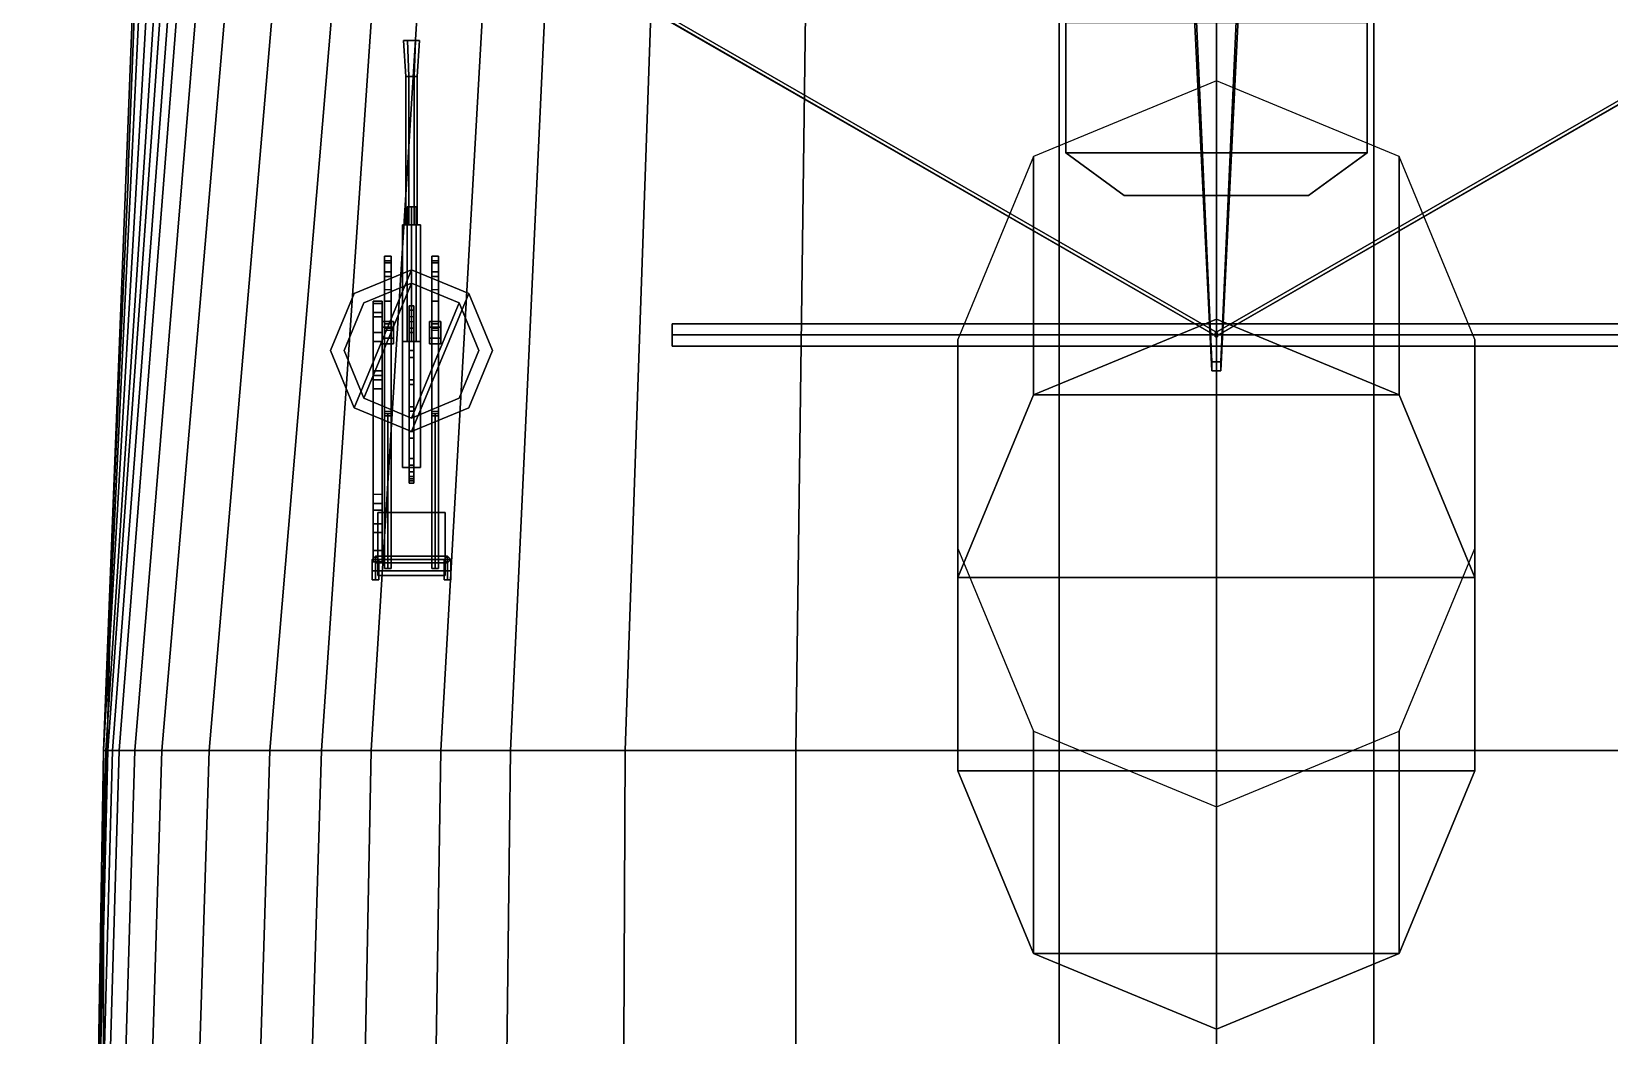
# Model space of a CAD drawing. Header units: millimetres. Extents: x -5 to 5, y -112 to 54.
# Drawn here: x -5.27 to 1.75, y 9.25 to 13.72 of the extents above; entities that cross this region are included whole.
import ezdxf

# ---------------------------------------------------------------- set-up
doc = ezdxf.new("R2010")
doc.units = ezdxf.units.MM
for name, color, linetype in [('gun', 1, 'Continuous'), ('railings', 6, 'Continuous'), ('sleeve', 5, 'Continuous'), ('turret', 2, 'Continuous')]:
    doc.layers.add(name, color=color, linetype=linetype)

msp = doc.modelspace()

# ---------------------------------------------------------------- linework, layer by layer
for points in [[(-4.68, 17.42, 5.13), (-4.62, 17.42, 4.04), (-4.95, 10.52, 4.04), (-4.95, 10.52, 5.13)], [(-4.62, 17.42, 4.04), (-4.55, 17.42, 3.01), (-4.95, 10.52, 2.94), (-4.95, 10.52, 4.04)], [(-4.55, 17.42, 3.01), (-4.49, 17.42, 1.84), (-4.94, 10.52, 1.84), (-4.95, 10.52, 2.94)], [(-4.95, 10.52, 5.13), (4.95, 10.52, 5.13), (4.68, 17.42, 5.13), (-4.68, 17.42, 5.13)], [(-4.49, 17.42, 1.84), (-4.44, 17.42, 1.22), (-4.93, 10.52, 1.22), (-4.94, 10.52, 1.84)], [(-4.44, 17.42, 1.22), (-4.39, 17.42, 0.74), (-4.91, 10.52, 0.74), (-4.93, 10.52, 1.22)], [(-4.39, 17.42, 0.74), (-4.34, 17.42, 0.38), (-4.88, 10.52, 0.38), (-4.91, 10.52, 0.74)], [(-4.34, 17.42, 0.38), (-4.24, 17.42, -0.16), (-4.81, 10.52, -0.16), (-4.88, 10.52, 0.38)], [(-4.24, 17.42, -0.16), (-4.1, 17.42, -0.61), (-4.69, 10.52, -0.61), (-4.81, 10.52, -0.16)], [(-4.1, 17.42, -0.61), (-3.89, 17.42, -1.06), (-4.48, 10.52, -1.06), (-4.69, 10.52, -0.61)], [(-3.89, 17.42, -1.06), (-3.63, 17.42, -1.42), (-4.21, 10.52, -1.42), (-4.48, 10.52, -1.06)], [(-3.63, 17.42, -1.42), (-3.51, 17.42, -1.62), (-3.98, 10.52, -1.62), (-4.21, 10.52, -1.42)], [(-3.51, 17.42, -1.62), (-3.33, 17.42, -1.86), (-3.76, 10.52, -1.86), (-3.98, 10.52, -1.62)], [(-3.33, 17.42, -1.86), (-3.06, 17.42, -2.16), (-3.45, 10.52, -2.16), (-3.76, 10.52, -1.86)], [(-3.06, 17.42, -2.16), (-2.82, 17.42, -2.39), (-3.14, 10.52, -2.39), (-3.45, 10.52, -2.16)], [(-2.82, 17.42, -2.39), (-2.39, 17.42, -2.67), (-2.63, 10.52, -2.67), (-3.14, 10.52, -2.39)], [(-2.39, 17.42, -2.67), (-1.78, 17.42, -2.95), (-1.87, 10.52, -2.95), (-2.63, 10.52, -2.67)], [(-1.78, 17.42, -2.95), (-0.7, 17.42, -3.28), (-0.7, 10.52, -3.28), (-1.87, 10.52, -2.95)], [(-0.7, 17.42, -3.28), (0, 17.42, -3.41), (0, 10.52, -3.41), (-0.7, 10.52, -3.28)], [(0.7, 10.52, -3.28), (0, 10.52, -3.41), (0, 17.42, -3.41), (0.7, 17.42, -3.28)], [(1.87, 10.52, -2.95), (0.7, 10.52, -3.28), (0.7, 17.42, -3.28), (1.78, 17.42, -2.95)], [(-3.24, 14.25, 13.18), (-3.25, 14.24, 13.18), (-0.01, 12.37, 23.24), (0.005, 12.3787, 23.24)], [(-3.24, 14.23, 13.18), (-3.24, 14.25, 13.18), (0.005, 12.3787, 23.24), (0.005, 12.3613, 23.24)], [(3.25, 14.24, 13.18), (3.24, 14.25, 13.18), (-0.005, 12.3787, 23.24), (0.01, 12.37, 23.24)], [(3.24, 14.25, 13.18), (3.24, 14.23, 13.18), (-0.005, 12.3613, 23.24), (-0.005, 12.3787, 23.24)], [(-3.25, 14.24, 13.18), (-3.24, 14.23, 13.18), (0.005, 12.3613, 23.24), (-0.01, 12.37, 23.24)], [(3.24, 14.23, 13.18), (3.25, 14.24, 13.18), (0.01, 12.37, 23.24), (-0.005, 12.3613, 23.24)], [(-0.02, 12.25, 24.46), (-0.1, 14.03, 9.65), (-0.1, 13.84, 9.65), (-0.02, 12.21, 24.46)], [(0.02, 12.25, 24.46), (0.1, 14.03, 9.65), (-0.1, 14.03, 9.65), (-0.02, 12.25, 24.46)], [(0.1, 13.84, 9.65), (0.1, 14.03, 9.65), (0.02, 12.25, 24.46), (0.02, 12.21, 24.46)], [(-0.02, 12.21, 24.46), (-0.1, 13.84, 9.65), (0.1, 13.84, 9.65), (0.02, 12.21, 24.46)], [(0.67, 13.76, 14.55), (-0.67, 13.76, 14.55), (-0.67, 13.18, 14.55), (0.67, 13.18, 14.55)], [(-0.67, 13.18, 14.5), (-0.67, 13.76, 14.5), (0.67, 13.76, 14.5), (0.67, 13.18, 14.5)], [(-0.67, 13.18, 14.55), (-0.67, 13.76, 14.55), (-0.67, 13.76, 14.5), (-0.67, 13.18, 14.5)], [(0.67, 13.18, 14.5), (0.67, 13.76, 14.5), (0.67, 13.76, 14.55), (0.67, 13.18, 14.55)], [(-0.8132, 12.1032, 13.15), (0, 12.44, 13.22), (0, 13.5, 5.13), (-0.8132, 13.1632, 5.13)], [(0, 12.44, 13.22), (0.8132, 12.1032, 13.15), (0.8132, 13.1632, 5.13), (0, 13.5, 5.13)], [(-1.15, 11.29, 13.05), (-0.8132, 12.1032, 13.15), (-0.8132, 13.1632, 5.13), (-1.15, 12.35, 5.13)], [(-0.41, 12.99, 14.5), (-0.67, 13.18, 14.5), (0.67, 13.18, 14.5), (0.41, 12.99, 14.5)], [(0.67, 13.18, 14.55), (-0.67, 13.18, 14.55), (-0.41, 12.99, 14.55), (0.41, 12.99, 14.55)], [(-0.41, 12.99, 14.55), (-0.67, 13.18, 14.55), (-0.67, 13.18, 14.5), (-0.41, 12.99, 14.5)], [(0.41, 12.99, 14.5), (0.67, 13.18, 14.5), (0.67, 13.18, 14.55), (0.41, 12.99, 14.55)], [(0.8132, 12.1032, 13.15), (1.15, 11.29, 13.05), (1.15, 12.35, 5.13), (0.8132, 13.1632, 5.13)], [(0.41, 12.99, 14.55), (-0.41, 12.99, 14.55), (-0.41, 12.99, 14.5), (0.41, 12.99, 14.5)], [(-3.8346, 12.0454, 5.26), (-3.58, 12.66, 5.26), (-3.8346, 12.5546, 5.26), (-3.94, 12.3, 5.26)], [(-3.58, 12.66, 5.13), (-3.8346, 12.5546, 5.13), (-3.8346, 12.5546, 5.26), (-3.58, 12.66, 5.26)], [(-3.58, 11.94, 5.26), (-3.3254, 12.5546, 5.26), (-3.58, 12.66, 5.26), (-3.8346, 12.0454, 5.26)], [(-3.3254, 12.5546, 5.13), (-3.58, 12.66, 5.13), (-3.58, 12.66, 5.26), (-3.3254, 12.5546, 5.26)], [(-3.8346, 12.5546, 5.13), (-3.94, 12.3, 5.13), (-3.94, 12.3, 5.26), (-3.8346, 12.5546, 5.26)], [(-3.3254, 12.0454, 5.26), (-3.22, 12.3, 5.26), (-3.3254, 12.5546, 5.26), (-3.58, 11.94, 5.26)], [(-3.22, 12.3, 5.13), (-3.3254, 12.5546, 5.13), (-3.3254, 12.5546, 5.26), (-3.22, 12.3, 5.26)], [(0, 12.44, 13.22), (0, 12.44, 13.22), (-0.8132, 12.1032, 13.15), (0.8132, 12.1032, 13.15)], [(-2.42, 12.42, 23.28), (-2.42, 12.37, 23.33), (2.42, 12.37, 23.33), (2.42, 12.42, 23.28)], [(-2.42, 12.37, 23.23), (-2.42, 12.42, 23.28), (2.42, 12.42, 23.28), (2.42, 12.37, 23.23)], [(-2.42, 12.42, 23.28), (-2.42, 12.37, 23.23), (-2.42, 12.32, 23.28), (-2.42, 12.37, 23.33)], [(-2.42, 12.37, 23.33), (-2.42, 12.32, 23.28), (2.42, 12.32, 23.28), (2.42, 12.37, 23.33)], [(-2.42, 12.32, 23.28), (-2.42, 12.37, 23.23), (2.42, 12.37, 23.23), (2.42, 12.32, 23.28)], [(-3.94, 12.3, 5.13), (-3.8346, 12.0454, 5.13), (-3.8346, 12.0454, 5.26), (-3.94, 12.3, 5.26)], [(-3.3254, 12.0454, 5.13), (-3.22, 12.3, 5.13), (-3.22, 12.3, 5.26), (-3.3254, 12.0454, 5.26)], [(-1.15, 10.43, 12.94), (-1.15, 11.29, 13.05), (-1.15, 12.35, 5.13), (-1.15, 11.42, 5.13)], [(1.15, 11.29, 13.05), (1.15, 10.43, 12.94), (1.15, 11.42, 5.13), (1.15, 12.35, 5.13)], [(0.02, 12.21, 24.46), (0.02, 12.25, 24.46), (-0.02, 12.25, 24.46), (-0.02, 12.21, 24.46)], [(0.8132, 12.1032, 13.15), (-0.8132, 12.1032, 13.15), (-1.15, 11.29, 13.05), (1.15, 11.29, 13.05)], [(-3.8346, 12.0454, 5.13), (-3.58, 11.94, 5.13), (-3.58, 11.94, 5.26), (-3.8346, 12.0454, 5.26)], [(-3.58, 11.94, 5.13), (-3.3254, 12.0454, 5.13), (-3.3254, 12.0454, 5.26), (-3.58, 11.94, 5.26)], [(-0.8132, 9.6168, 12.83), (-1.15, 10.43, 12.94), (-1.15, 11.42, 5.13), (-0.8132, 10.6068, 5.13)], [(1.15, 10.43, 12.94), (0.8132, 9.6168, 12.83), (0.8132, 10.6068, 5.13), (1.15, 11.42, 5.13)], [(1.15, 11.29, 13.05), (-1.15, 11.29, 13.05), (-1.15, 10.43, 12.94), (1.15, 10.43, 12.94)], [(0, 9.28, 12.81), (-0.8132, 9.6168, 12.83), (-0.8132, 10.6068, 5.13), (0, 10.27, 5.13)], [(0.8132, 9.6168, 12.83), (0, 9.28, 12.81), (0, 10.27, 5.13), (0.8132, 10.6068, 5.13)], [(-4.88, 10.52, 0.38), (-4.81, 10.52, -0.16), (-5.21, -2.83, -0.16), (-5.27, -2.83, 0.38)], [(-4.91, 10.52, 0.74), (-4.88, 10.52, 0.38), (-5.27, -2.83, 0.38), (-5.27, -2.83, 0.74)], [(-4.93, 10.52, 1.22), (-4.91, 10.52, 0.74), (-5.27, -2.83, 0.74), (-5.25, -2.83, 1.22)], [(-4.94, 10.52, 1.84), (-4.93, 10.52, 1.22), (-5.25, -2.83, 1.22), (-5.23, -2.83, 1.84)], [(-4.95, 10.52, 2.94), (-4.94, 10.52, 1.84), (-5.23, -2.83, 1.84), (-5.17, -2.83, 2.86)], [(-4.81, 10.52, -0.16), (-4.69, 10.52, -0.61), (-5.1, -2.83, -0.61), (-5.21, -2.83, -0.16)], [(-4.69, 10.52, -0.61), (-4.48, 10.52, -1.06), (-4.9, -2.83, -1.06), (-5.1, -2.83, -0.61)], [(-4.95, 8.29, 4.04), (-5.0349, 5.37, 2.9091), (-4.95, 10.52, 2.94), (-4.95, 10.52, 4.04)], [(-4.95, 10.52, 5.13), (-4.95, 10.52, 4.04), (-4.95, 8.29, 4.04), (-4.95, 8.9, 5.13)], [(-4.95, 8.9, 5.13), (4.95, 8.9, 5.13), (4.95, 10.52, 5.13), (-4.95, 10.52, 5.13)], [(-4.95, 8.9, 5.13), (-4.95, 8.29, 4.04), (-4.95, 10.52, 4.04), (-4.95, 10.52, 5.13)], [(-4.48, 10.52, -1.06), (-4.21, 10.52, -1.42), (-4.62, -2.83, -1.42), (-4.9, -2.83, -1.06)], [(-4.21, 10.52, -1.42), (-3.98, 10.52, -1.62), (-4.39, -2.83, -1.62), (-4.62, -2.83, -1.42)], [(-3.98, 10.52, -1.62), (-3.76, 10.52, -1.86), (-4.02, -2.83, -1.86), (-4.39, -2.83, -1.62)], [(-3.76, 10.52, -1.86), (-3.45, 10.52, -2.16), (-3.66, -2.83, -2.16), (-4.02, -2.83, -1.86)], [(-3.45, 10.52, -2.16), (-3.14, 10.52, -2.39), (-3.3, -2.83, -2.39), (-3.66, -2.83, -2.16)], [(-3.14, 10.52, -2.39), (-2.63, 10.52, -2.67), (-2.69, -2.83, -2.67), (-3.3, -2.83, -2.39)], [(-2.63, 10.52, -2.67), (-1.87, 10.52, -2.95), (-1.87, -2.83, -2.95), (-2.69, -2.83, -2.67)], [(-1.87, 10.52, -2.95), (-0.7, 10.52, -3.28), (-0.7, -2.83, -3.28), (-1.87, -2.83, -2.95)], [(-0.7, 10.52, -3.28), (0, 10.52, -3.41), (0, -2.83, -3.41), (-0.7, -2.83, -3.28)], [(0.7, -2.83, -3.28), (0, -2.83, -3.41), (0, 10.52, -3.41), (0.7, 10.52, -3.28)], [(1.87, -2.83, -2.95), (0.7, -2.83, -3.28), (0.7, 10.52, -3.28), (1.87, 10.52, -2.95)], [(1.15, 10.43, 12.94), (-1.15, 10.43, 12.94), (-0.8132, 9.6168, 12.83), (0.8132, 9.6168, 12.83)], [(0.8132, 9.6168, 12.83), (-0.8132, 9.6168, 12.83), (0, 9.28, 12.81)]]:
    msp.add_3dface(points)
at = {"color": 1}
msp.add_3dface([(-4.95, 10.52, 4.04), (-4.95, 10.52, 2.94), (-5.0349, 5.37, 2.9091), (-4.95, 8.29, 4.04)], dxfattribs=at)
at = {"layer": 'gun'}
for points in [[(-3.615, 13.68, 5.89), (-3.5975, 13.68, 5.8597), (-3.5925, 13.52, 5.8683), (-3.605, 13.52, 5.89)], [(-3.5975, 13.68, 5.8597), (-3.615, 13.68, 5.89), (-3.5975, 13.68, 5.9203), (-3.5625, 13.68, 5.8597)], [(-3.5975, 13.68, 5.9203), (-3.615, 13.68, 5.89), (-3.605, 13.52, 5.89), (-3.5925, 13.52, 5.9117)], [(-3.5625, 13.68, 5.8597), (-3.5975, 13.68, 5.9203), (-3.5625, 13.68, 5.9203), (-3.545, 13.68, 5.89)], [(-3.5975, 13.68, 5.8597), (-3.5625, 13.68, 5.8597), (-3.5675, 13.52, 5.8683), (-3.5925, 13.52, 5.8683)], [(-3.5625, 13.68, 5.9203), (-3.5975, 13.68, 5.9203), (-3.5925, 13.52, 5.9117), (-3.5675, 13.52, 5.9117)], [(-3.5625, 13.68, 5.8597), (-3.545, 13.68, 5.89), (-3.555, 13.52, 5.89), (-3.5675, 13.52, 5.8683)], [(-3.545, 13.68, 5.89), (-3.5625, 13.68, 5.9203), (-3.5675, 13.52, 5.9117), (-3.555, 13.52, 5.89)], [(-3.5925, 12.86, 5.8683), (-3.605, 12.86, 5.89), (-3.605, 13.52, 5.89), (-3.5925, 13.52, 5.8683)], [(-3.605, 12.86, 5.89), (-3.5925, 12.86, 5.9117), (-3.5925, 13.52, 5.9117), (-3.605, 13.52, 5.89)], [(-3.5675, 12.86, 5.8683), (-3.5925, 12.86, 5.8683), (-3.5925, 13.52, 5.8683), (-3.5675, 13.52, 5.8683)], [(-3.5925, 12.86, 5.9117), (-3.5675, 12.86, 5.9117), (-3.5675, 13.52, 5.9117), (-3.5925, 13.52, 5.9117)], [(-3.555, 12.86, 5.89), (-3.5675, 12.86, 5.8683), (-3.5675, 13.52, 5.8683), (-3.555, 13.52, 5.89)], [(-3.5675, 12.86, 5.9117), (-3.555, 12.86, 5.89), (-3.555, 13.52, 5.89), (-3.5675, 13.52, 5.9117)]]:
    msp.add_3dface(points, dxfattribs=at)
at = {"layer": 'railings'}
for points in [[(-4.78, 14.65, 6.07), (-4.78, 14.65, 6.11), (-4.84, 13.1, 6.11), (-4.84, 13.1, 6.07)], [(-4.84, 13.1, 6.07), (-4.84, 13.1, 6.11), (-4.78, 14.65, 6.11), (-4.78, 14.65, 6.07)], [(-4.78, 14.65, 5.66), (-4.78, 14.65, 5.7), (-4.84, 13.1, 5.7), (-4.84, 13.1, 5.66)], [(-4.84, 13.1, 5.66), (-4.84, 13.1, 5.7), (-4.78, 14.65, 5.7), (-4.78, 14.65, 5.66)], [(-4.91, 11.51, 6.07), (-4.91, 11.51, 6.11), (-4.84, 13.06, 6.11), (-4.84, 13.06, 6.07)], [(-4.84, 13.06, 6.07), (-4.84, 13.06, 6.11), (-4.91, 11.51, 6.11), (-4.91, 11.51, 6.07)], [(-4.91, 11.51, 5.66), (-4.91, 11.51, 5.7), (-4.84, 13.06, 5.7), (-4.84, 13.06, 5.66)], [(-4.84, 13.06, 5.66), (-4.84, 13.06, 5.7), (-4.91, 11.51, 5.7), (-4.91, 11.51, 5.66)], [(-4.84, 13.06, 6.11), (-4.84, 13.1, 6.11), (-4.84, 13.1, 5.13), (-4.84, 13.06, 5.13)], [(-4.84, 13.06, 5.13), (-4.84, 13.1, 5.13), (-4.84, 13.1, 6.11), (-4.84, 13.06, 6.11)], [(-4.91, 11.47, 6.07), (-4.91, 11.47, 6.11), (-4.95, 9.92, 6.11), (-4.95, 9.92, 6.07)], [(-4.95, 9.92, 6.07), (-4.95, 9.92, 6.11), (-4.91, 11.47, 6.11), (-4.91, 11.47, 6.07)], [(-4.91, 11.47, 5.66), (-4.91, 11.47, 5.7), (-4.95, 9.92, 5.7), (-4.95, 9.92, 5.66)], [(-4.95, 9.92, 5.66), (-4.95, 9.92, 5.7), (-4.91, 11.47, 5.7), (-4.91, 11.47, 5.66)], [(-4.91, 11.47, 5.13), (-4.91, 11.51, 5.13), (-4.91, 11.51, 6.11), (-4.91, 11.47, 6.11)], [(-4.91, 11.47, 6.11), (-4.91, 11.51, 6.11), (-4.91, 11.51, 5.13), (-4.91, 11.47, 5.13)], [(-4.95, 9.88, 6.11), (-4.95, 9.92, 6.11), (-4.95, 9.92, 5.13), (-4.95, 9.88, 5.13)], [(-4.95, 9.88, 5.13), (-4.95, 9.92, 5.13), (-4.95, 9.92, 6.11), (-4.95, 9.88, 6.11)]]:
    msp.add_3dface(points, dxfattribs=at)
at = {"layer": 'sleeve'}
for points in [[(-3.6, 12.34, 5.83), (-3.58, 12.34, 5.85), (-3.58, 12.94, 5.85), (-3.6, 12.94, 5.83)], [(-3.58, 12.34, 5.81), (-3.6, 12.34, 5.83), (-3.6, 12.94, 5.83), (-3.58, 12.94, 5.81)], [(-3.58, 12.94, 5.85), (-3.56, 12.94, 5.83), (-3.58, 12.94, 5.81), (-3.6, 12.94, 5.83)], [(-3.58, 12.34, 5.85), (-3.56, 12.34, 5.83), (-3.56, 12.94, 5.83), (-3.58, 12.94, 5.85)], [(-3.56, 12.34, 5.83), (-3.58, 12.34, 5.81), (-3.58, 12.94, 5.81), (-3.56, 12.94, 5.83)], [(-3.6, 12.34, 5.8554), (-3.62, 12.34, 5.89), (-3.62, 12.86, 5.89), (-3.6, 12.86, 5.8554)], [(-3.62, 12.86, 5.89), (-3.54, 12.86, 5.89), (-3.56, 12.86, 5.8554), (-3.6, 12.86, 5.8554)], [(-3.62, 12.34, 5.89), (-3.6, 12.34, 5.9246), (-3.6, 12.86, 5.9246), (-3.62, 12.86, 5.89)], [(-3.6, 12.86, 5.9246), (-3.56, 12.86, 5.9246), (-3.54, 12.86, 5.89), (-3.62, 12.86, 5.89)], [(-3.56, 12.34, 5.8554), (-3.6, 12.34, 5.8554), (-3.6, 12.86, 5.8554), (-3.56, 12.86, 5.8554)], [(-3.6, 12.34, 5.9246), (-3.56, 12.34, 5.9246), (-3.56, 12.86, 5.9246), (-3.6, 12.86, 5.9246)], [(-3.54, 12.34, 5.89), (-3.56, 12.34, 5.8554), (-3.56, 12.86, 5.8554), (-3.54, 12.86, 5.89)], [(-3.56, 12.34, 5.9246), (-3.54, 12.34, 5.89), (-3.54, 12.86, 5.89), (-3.56, 12.86, 5.9246)], [(-3.59, 12.5, 6.55), (-3.59, 12.48, 6.53), (-3.59, 12.38, 6.55), (-3.59, 12.4, 6.57)], [(-3.57, 12.4, 6.57), (-3.57, 12.5, 6.55), (-3.59, 12.5, 6.55), (-3.59, 12.4, 6.57)], [(-3.59, 12.45, 5.92), (-3.59, 12.5, 6.55), (-3.57, 12.5, 6.55), (-3.57, 12.45, 5.92)], [(-3.59, 12.48, 6.53), (-3.59, 12.5, 6.55), (-3.59, 12.45, 5.92), (-3.59, 12.43, 5.92)], [(-3.57, 12.38, 6.55), (-3.57, 12.48, 6.53), (-3.57, 12.5, 6.55), (-3.57, 12.4, 6.57)], [(-3.57, 12.45, 5.92), (-3.57, 12.5, 6.55), (-3.57, 12.48, 6.53), (-3.57, 12.43, 5.92)], [(-3.59, 12.38, 6.55), (-3.59, 12.48, 6.53), (-3.57, 12.48, 6.53), (-3.57, 12.38, 6.55)], [(-3.57, 12.43, 5.92), (-3.57, 12.48, 6.53), (-3.59, 12.48, 6.53), (-3.59, 12.43, 5.92)], [(-3.57, 12.3, 6.57), (-3.57, 12.4, 6.57), (-3.59, 12.4, 6.57), (-3.59, 12.3, 6.57)], [(-3.59, 12.4, 6.57), (-3.59, 12.38, 6.55), (-3.59, 12.27, 6.54), (-3.59, 12.3, 6.57)], [(-3.59, 12.27, 6.54), (-3.59, 12.38, 6.55), (-3.57, 12.38, 6.55), (-3.57, 12.27, 6.54)], [(-3.57, 12.27, 6.54), (-3.57, 12.38, 6.55), (-3.57, 12.4, 6.57), (-3.57, 12.3, 6.57)], [(-3.62, 11.78, 5.94), (-3.62, 12.34, 5.94), (-3.62, 12.34, 5.8), (-3.62, 11.78, 5.8)], [(-3.62, 12.34, 5.8), (-3.62, 12.34, 5.94), (-3.54, 12.34, 5.94), (-3.54, 12.34, 5.8)], [(-3.62, 11.78, 5.8), (-3.62, 12.34, 5.8), (-3.54, 12.34, 5.8), (-3.54, 11.78, 5.8)], [(-3.54, 11.78, 5.94), (-3.54, 12.34, 5.94), (-3.62, 12.34, 5.94), (-3.62, 11.78, 5.94)], [(-3.57, 12.15, 6.54), (-3.57, 12.3, 6.57), (-3.59, 12.3, 6.57), (-3.59, 12.15, 6.54)], [(-3.59, 12.3, 6.57), (-3.59, 12.27, 6.54), (-3.59, 12.17, 6.52), (-3.59, 12.15, 6.54)], [(-3.57, 12.17, 6.52), (-3.57, 12.27, 6.54), (-3.57, 12.3, 6.57), (-3.57, 12.15, 6.54)], [(-3.54, 12.34, 5.8), (-3.54, 12.34, 5.94), (-3.54, 11.78, 5.94), (-3.54, 11.78, 5.8)], [(-3.59, 12.17, 6.52), (-3.59, 12.27, 6.54), (-3.57, 12.27, 6.54), (-3.57, 12.17, 6.52)], [(-3.59, 12.15, 6.54), (-3.59, 12.17, 6.52), (-3.59, 12.05, 6.47), (-3.59, 12.03, 6.49)], [(-3.59, 12.05, 6.47), (-3.59, 12.17, 6.52), (-3.57, 12.17, 6.52), (-3.57, 12.05, 6.47)], [(-3.57, 12.03, 6.49), (-3.57, 12.15, 6.54), (-3.59, 12.15, 6.54), (-3.59, 12.03, 6.49)], [(-3.57, 12.05, 6.47), (-3.57, 12.17, 6.52), (-3.57, 12.15, 6.54), (-3.57, 12.03, 6.49)], [(-3.59, 11.94, 6.39), (-3.59, 12.05, 6.47), (-3.57, 12.05, 6.47), (-3.57, 11.94, 6.39)], [(-3.59, 12.03, 6.49), (-3.59, 12.05, 6.47), (-3.59, 11.94, 6.39), (-3.59, 11.91, 6.4)], [(-3.57, 11.91, 6.4), (-3.57, 12.03, 6.49), (-3.59, 12.03, 6.49), (-3.59, 11.91, 6.4)], [(-3.57, 11.94, 6.39), (-3.57, 12.05, 6.47), (-3.57, 12.03, 6.49), (-3.57, 11.91, 6.4)], [(-3.59, 11.82, 6.25), (-3.59, 11.94, 6.39), (-3.57, 11.94, 6.39), (-3.57, 11.82, 6.25)], [(-3.59, 11.91, 6.4), (-3.59, 11.94, 6.39), (-3.59, 11.82, 6.25), (-3.59, 11.79, 6.25)], [(-3.57, 11.82, 6.25), (-3.57, 11.94, 6.39), (-3.57, 11.91, 6.4), (-3.57, 11.79, 6.25)], [(-3.57, 11.79, 6.25), (-3.57, 11.91, 6.4), (-3.59, 11.91, 6.4), (-3.59, 11.79, 6.25)], [(-3.59, 11.76, 6.11), (-3.59, 11.82, 6.25), (-3.57, 11.82, 6.25), (-3.57, 11.76, 6.11)], [(-3.59, 11.79, 6.25), (-3.59, 11.82, 6.25), (-3.59, 11.76, 6.11), (-3.59, 11.73, 6.11)], [(-3.57, 11.76, 6.11), (-3.57, 11.82, 6.25), (-3.57, 11.79, 6.25), (-3.57, 11.73, 6.11)], [(-3.54, 11.78, 5.8), (-3.54, 11.78, 5.94), (-3.62, 11.78, 5.94), (-3.62, 11.78, 5.8)], [(-3.57, 11.73, 6.11), (-3.57, 11.79, 6.25), (-3.59, 11.79, 6.25), (-3.59, 11.73, 6.11)], [(-3.59, 11.73, 5.99), (-3.59, 11.76, 6.11), (-3.57, 11.76, 6.11), (-3.57, 11.73, 5.99)], [(-3.59, 11.73, 6.11), (-3.59, 11.76, 6.11), (-3.59, 11.73, 5.99), (-3.59, 11.71, 5.99)], [(-3.59, 11.74, 5.8), (-3.59, 11.73, 5.94), (-3.57, 11.73, 5.94), (-3.57, 11.74, 5.8)], [(-3.59, 11.71, 5.94), (-3.59, 11.73, 5.94), (-3.59, 11.74, 5.8), (-3.59, 11.72, 5.8)], [(-3.59, 11.72, 5.8), (-3.59, 11.74, 5.8), (-3.57, 11.74, 5.8), (-3.57, 11.72, 5.8)], [(-3.59, 11.71, 5.99), (-3.59, 11.73, 5.99), (-3.59, 11.73, 5.94), (-3.59, 11.71, 5.94)], [(-3.59, 11.73, 5.94), (-3.59, 11.73, 5.99), (-3.57, 11.73, 5.99), (-3.57, 11.73, 5.94)], [(-3.57, 11.71, 5.99), (-3.57, 11.73, 6.11), (-3.59, 11.73, 6.11), (-3.59, 11.71, 5.99)], [(-3.57, 11.73, 5.99), (-3.57, 11.76, 6.11), (-3.57, 11.73, 6.11), (-3.57, 11.71, 5.99)], [(-3.57, 11.74, 5.8), (-3.57, 11.73, 5.94), (-3.57, 11.71, 5.94), (-3.57, 11.72, 5.8)], [(-3.57, 11.73, 5.94), (-3.57, 11.73, 5.99), (-3.57, 11.71, 5.99), (-3.57, 11.71, 5.94)], [(-3.57, 11.72, 5.8), (-3.57, 11.71, 5.94), (-3.59, 11.71, 5.94), (-3.59, 11.72, 5.8)], [(-3.57, 11.71, 5.94), (-3.57, 11.71, 5.99), (-3.59, 11.71, 5.99), (-3.59, 11.71, 5.94)]]:
    msp.add_3dface(points, dxfattribs=at)
at = {"layer": 'turret'}
for points in [[(-3.7, 12.69, 5.76), (-3.7, 12.72, 5.65), (-3.7, 12.33, 5.9), (-3.7, 12.4, 5.97)], [(-3.7, 12.33, 5.9), (-3.7, 12.72, 5.65), (-3.67, 12.72, 5.65), (-3.67, 12.33, 5.9)], [(-3.7, 12.72, 5.65), (-3.7, 12.72, 5.58), (-3.7, 12.42, 5.8), (-3.7, 12.33, 5.9)], [(-3.67, 12.33, 5.9), (-3.67, 12.72, 5.65), (-3.7, 12.72, 5.65), (-3.7, 12.33, 5.9)], [(-3.7, 12.72, 5.58), (-3.7, 12.7, 5.51), (-3.7, 12.42, 5.6), (-3.7, 12.42, 5.8)], [(-3.67, 12.72, 5.65), (-3.67, 12.72, 5.58), (-3.7, 12.72, 5.58), (-3.7, 12.72, 5.65)], [(-3.67, 12.72, 5.58), (-3.67, 12.7, 5.51), (-3.7, 12.7, 5.51), (-3.7, 12.72, 5.58)], [(-3.67, 12.69, 5.76), (-3.67, 12.72, 5.65), (-3.7, 12.72, 5.65), (-3.7, 12.69, 5.76)], [(-3.67, 12.33, 5.9), (-3.67, 12.72, 5.65), (-3.67, 12.69, 5.76), (-3.67, 12.4, 5.97)], [(-3.67, 12.42, 5.8), (-3.67, 12.72, 5.58), (-3.67, 12.72, 5.65), (-3.67, 12.33, 5.9)], [(-3.67, 12.42, 5.6), (-3.67, 12.7, 5.51), (-3.67, 12.72, 5.58), (-3.67, 12.42, 5.8)], [(-3.49, 12.33, 5.9), (-3.49, 12.72, 5.65), (-3.46, 12.72, 5.65), (-3.46, 12.33, 5.9)], [(-3.49, 12.69, 5.76), (-3.49, 12.72, 5.65), (-3.49, 12.33, 5.9), (-3.49, 12.4, 5.97)], [(-3.46, 12.33, 5.9), (-3.46, 12.72, 5.65), (-3.49, 12.72, 5.65), (-3.49, 12.33, 5.9)], [(-3.49, 12.72, 5.65), (-3.49, 12.72, 5.58), (-3.49, 12.42, 5.8), (-3.49, 12.33, 5.9)], [(-3.46, 12.69, 5.76), (-3.46, 12.72, 5.65), (-3.49, 12.72, 5.65), (-3.49, 12.69, 5.76)], [(-3.46, 12.72, 5.58), (-3.46, 12.7, 5.51), (-3.49, 12.7, 5.51), (-3.49, 12.72, 5.58)], [(-3.49, 12.72, 5.58), (-3.49, 12.7, 5.51), (-3.49, 12.42, 5.6), (-3.49, 12.42, 5.8)], [(-3.46, 12.72, 5.65), (-3.46, 12.72, 5.58), (-3.49, 12.72, 5.58), (-3.49, 12.72, 5.65)], [(-3.46, 12.33, 5.9), (-3.46, 12.72, 5.65), (-3.46, 12.69, 5.76), (-3.46, 12.4, 5.97)], [(-3.46, 12.42, 5.8), (-3.46, 12.72, 5.58), (-3.46, 12.72, 5.65), (-3.46, 12.33, 5.9)], [(-3.46, 12.42, 5.6), (-3.46, 12.7, 5.51), (-3.46, 12.72, 5.58), (-3.46, 12.42, 5.8)], [(-3.67, 12.7, 5.51), (-3.67, 12.65, 5.42), (-3.7, 12.65, 5.42), (-3.7, 12.7, 5.51)], [(-3.7, 12.7, 5.51), (-3.7, 12.65, 5.42), (-3.7, 12.4, 5.56), (-3.7, 12.42, 5.6)], [(-3.7, 12.63, 5.85), (-3.7, 12.69, 5.76), (-3.7, 12.4, 5.97), (-3.7, 12.52, 5.94)], [(-3.67, 12.63, 5.85), (-3.67, 12.69, 5.76), (-3.7, 12.69, 5.76), (-3.7, 12.63, 5.85)], [(-3.7, 12.65, 5.42), (-3.7, 12.57, 5.33), (-3.7, 12.06, 5.33), (-3.7, 12.4, 5.56)], [(-3.67, 12.65, 5.42), (-3.67, 12.57, 5.33), (-3.7, 12.57, 5.33), (-3.7, 12.65, 5.42)], [(-3.67, 12.4, 5.56), (-3.67, 12.65, 5.42), (-3.67, 12.7, 5.51), (-3.67, 12.42, 5.6)], [(-3.67, 12.4, 5.97), (-3.67, 12.69, 5.76), (-3.67, 12.63, 5.85), (-3.67, 12.52, 5.94)], [(-3.67, 12.06, 5.33), (-3.67, 12.57, 5.33), (-3.67, 12.65, 5.42), (-3.67, 12.4, 5.56)], [(-3.49, 12.7, 5.51), (-3.49, 12.65, 5.42), (-3.49, 12.4, 5.56), (-3.49, 12.42, 5.6)], [(-3.46, 12.7, 5.51), (-3.46, 12.65, 5.42), (-3.49, 12.65, 5.42), (-3.49, 12.7, 5.51)], [(-3.49, 12.63, 5.85), (-3.49, 12.69, 5.76), (-3.49, 12.4, 5.97), (-3.49, 12.52, 5.94)], [(-3.46, 12.63, 5.85), (-3.46, 12.69, 5.76), (-3.49, 12.69, 5.76), (-3.49, 12.63, 5.85)], [(-3.46, 12.65, 5.42), (-3.46, 12.57, 5.33), (-3.49, 12.57, 5.33), (-3.49, 12.65, 5.42)], [(-3.49, 12.65, 5.42), (-3.49, 12.57, 5.33), (-3.49, 12.06, 5.33), (-3.49, 12.4, 5.56)], [(-3.46, 12.4, 5.56), (-3.46, 12.65, 5.42), (-3.46, 12.7, 5.51), (-3.46, 12.42, 5.6)], [(-3.46, 12.4, 5.97), (-3.46, 12.69, 5.76), (-3.46, 12.63, 5.85), (-3.46, 12.52, 5.94)], [(-3.46, 12.06, 5.33), (-3.46, 12.57, 5.33), (-3.46, 12.65, 5.42), (-3.46, 12.4, 5.56)], [(-3.7921, 12.0879, 5.33), (-3.58, 12.6, 5.33), (-3.7921, 12.5121, 5.33), (-3.88, 12.3, 5.33)], [(-3.58, 12.6, 5.26), (-3.7921, 12.5121, 5.26), (-3.7921, 12.5121, 5.33), (-3.58, 12.6, 5.33)], [(-3.58, 12, 5.33), (-3.3679, 12.5121, 5.33), (-3.58, 12.6, 5.33), (-3.7921, 12.0879, 5.33)], [(-3.67, 12.52, 5.94), (-3.67, 12.63, 5.85), (-3.7, 12.63, 5.85), (-3.7, 12.52, 5.94)], [(-3.3679, 12.5121, 5.26), (-3.58, 12.6, 5.26), (-3.58, 12.6, 5.33), (-3.3679, 12.5121, 5.33)], [(-3.46, 12.52, 5.94), (-3.46, 12.63, 5.85), (-3.49, 12.63, 5.85), (-3.49, 12.52, 5.94)], [(-3.7921, 12.5121, 5.26), (-3.88, 12.3, 5.26), (-3.88, 12.3, 5.33), (-3.7921, 12.5121, 5.33)], [(-3.71, 11.49, 6.5), (-3.71, 12.52, 6.21), (-3.75, 12.52, 6.21), (-3.75, 11.49, 6.5)], [(-3.71, 12.52, 6.21), (-3.71, 12.51, 6.16), (-3.75, 12.51, 6.16), (-3.75, 12.52, 6.21)], [(-3.75, 12.52, 6.21), (-3.75, 12.51, 6.16), (-3.75, 11.53, 6.45), (-3.75, 11.49, 6.5)], [(-3.75, 11.53, 6.45), (-3.75, 12.51, 6.16), (-3.71, 12.51, 6.16), (-3.71, 11.53, 6.45)], [(-3.71, 11.53, 6.45), (-3.71, 12.51, 6.16), (-3.71, 12.52, 6.21), (-3.71, 11.49, 6.5)], [(-3.7, 12.52, 5.94), (-3.7, 12.4, 5.97), (-3.67, 12.4, 5.97), (-3.67, 12.52, 5.94)], [(-3.3679, 12.0879, 5.33), (-3.28, 12.3, 5.33), (-3.3679, 12.5121, 5.33), (-3.58, 12, 5.33)], [(-3.49, 12.52, 5.94), (-3.49, 12.4, 5.97), (-3.46, 12.4, 5.97), (-3.46, 12.52, 5.94)], [(-3.28, 12.3, 5.26), (-3.3679, 12.5121, 5.26), (-3.3679, 12.5121, 5.33), (-3.28, 12.3, 5.33)], [(-3.71, 11.62, 6.17), (-3.71, 12.47, 5.98), (-3.75, 12.47, 5.98), (-3.75, 11.62, 6.17)], [(-3.75, 12.45, 5.96), (-3.75, 12.47, 5.98), (-3.71, 12.47, 5.98), (-3.71, 12.45, 5.96)], [(-3.75, 11.62, 6.17), (-3.75, 12.47, 5.98), (-3.75, 12.45, 5.96), (-3.75, 11.66, 6.13)], [(-3.75, 11.66, 6.13), (-3.75, 12.45, 5.96), (-3.71, 12.45, 5.96), (-3.71, 11.66, 6.13)], [(-3.71, 12.45, 5.96), (-3.71, 12.47, 5.98), (-3.71, 11.62, 6.17), (-3.71, 11.66, 6.13)], [(-3.71, 12.405, 5.8667), (-3.71, 12.355, 5.8667), (-3.71, 12.33, 5.91), (-3.71, 12.43, 5.91)], [(-3.66, 12.43, 5.91), (-3.66, 12.405, 5.8667), (-3.71, 12.405, 5.8667), (-3.71, 12.43, 5.91)], [(-3.66, 12.405, 5.9533), (-3.66, 12.43, 5.91), (-3.71, 12.43, 5.91), (-3.71, 12.405, 5.9533)], [(-3.71, 12.43, 5.91), (-3.71, 12.33, 5.91), (-3.71, 12.355, 5.9533), (-3.71, 12.405, 5.9533)], [(-3.66, 12.43, 5.91), (-3.66, 12.33, 5.91), (-3.66, 12.355, 5.8667), (-3.66, 12.405, 5.8667)], [(-3.66, 12.405, 5.9533), (-3.66, 12.355, 5.9533), (-3.66, 12.33, 5.91), (-3.66, 12.43, 5.91)], [(-3.5, 12.405, 5.8667), (-3.5, 12.43, 5.91), (-3.45, 12.43, 5.91), (-3.45, 12.405, 5.8667)], [(-3.5, 12.405, 5.8667), (-3.5, 12.355, 5.8667), (-3.5, 12.33, 5.91), (-3.5, 12.43, 5.91)], [(-3.5, 12.43, 5.91), (-3.5, 12.405, 5.9533), (-3.45, 12.405, 5.9533), (-3.45, 12.43, 5.91)], [(-3.5, 12.43, 5.91), (-3.5, 12.33, 5.91), (-3.5, 12.355, 5.9533), (-3.5, 12.405, 5.9533)], [(-3.45, 12.43, 5.91), (-3.45, 12.33, 5.91), (-3.45, 12.355, 5.8667), (-3.45, 12.405, 5.8667)], [(-3.45, 12.405, 5.9533), (-3.45, 12.355, 5.9533), (-3.45, 12.33, 5.91), (-3.45, 12.43, 5.91)], [(-3.75, 12.38, 5.46), (-3.75, 12.38, 5.33), (-3.75, 12.21, 5.33), (-3.75, 12.21, 5.45)], [(-3.71, 12.38, 5.46), (-3.71, 12.38, 5.33), (-3.75, 12.38, 5.33), (-3.75, 12.38, 5.46)], [(-3.71, 12.34, 5.54), (-3.71, 12.38, 5.46), (-3.75, 12.38, 5.46), (-3.75, 12.34, 5.54)], [(-3.75, 12.34, 5.54), (-3.75, 12.38, 5.46), (-3.75, 12.21, 5.45), (-3.75, 12.19, 5.47)], [(-3.66, 12.405, 5.8667), (-3.66, 12.355, 5.8667), (-3.71, 12.355, 5.8667), (-3.71, 12.405, 5.8667)], [(-3.66, 12.355, 5.9533), (-3.66, 12.405, 5.9533), (-3.71, 12.405, 5.9533), (-3.71, 12.355, 5.9533)], [(-3.71, 12.21, 5.33), (-3.71, 12.38, 5.33), (-3.71, 12.38, 5.46), (-3.71, 12.21, 5.45)], [(-3.71, 12.21, 5.45), (-3.71, 12.38, 5.46), (-3.71, 12.34, 5.54), (-3.71, 12.19, 5.47)], [(-3.66, 12.355, 5.8667), (-3.66, 12.33, 5.91), (-3.71, 12.33, 5.91), (-3.71, 12.355, 5.8667)], [(-3.66, 12.33, 5.91), (-3.66, 12.355, 5.9533), (-3.71, 12.355, 5.9533), (-3.71, 12.33, 5.91)], [(-3.7, 12.33, 5.9), (-3.7, 12.42, 5.8), (-3.67, 12.42, 5.8), (-3.67, 12.33, 5.9)], [(-3.7, 12.42, 5.8), (-3.7, 12.42, 5.6), (-3.67, 12.42, 5.6), (-3.67, 12.42, 5.8)], [(-3.7, 12.42, 5.6), (-3.7, 12.4, 5.56), (-3.67, 12.4, 5.56), (-3.67, 12.42, 5.6)], [(-3.7, 12.4, 5.97), (-3.7, 12.33, 5.9), (-3.67, 12.33, 5.9), (-3.67, 12.4, 5.97)], [(-3.67, 12.01, 5.55), (-3.67, 12.39, 5.55), (-3.7, 12.39, 5.55), (-3.7, 12.01, 5.55)], [(-3.7, 12.39, 5.55), (-3.7, 12.06, 5.33), (-3.7, 12.03, 5.33), (-3.7, 12.01, 5.55)], [(-3.67, 12.03, 5.33), (-3.67, 12.06, 5.33), (-3.67, 12.39, 5.55), (-3.67, 12.01, 5.55)], [(-3.5, 12.355, 5.8667), (-3.5, 12.405, 5.8667), (-3.45, 12.405, 5.8667), (-3.45, 12.355, 5.8667)], [(-3.5, 12.405, 5.9533), (-3.5, 12.355, 5.9533), (-3.45, 12.355, 5.9533), (-3.45, 12.405, 5.9533)], [(-3.5, 12.33, 5.91), (-3.5, 12.355, 5.8667), (-3.45, 12.355, 5.8667), (-3.45, 12.33, 5.91)], [(-3.5, 12.355, 5.9533), (-3.5, 12.33, 5.91), (-3.45, 12.33, 5.91), (-3.45, 12.355, 5.9533)], [(-3.49, 12.33, 5.9), (-3.49, 12.42, 5.8), (-3.46, 12.42, 5.8), (-3.46, 12.33, 5.9)], [(-3.49, 12.42, 5.6), (-3.49, 12.4, 5.56), (-3.46, 12.4, 5.56), (-3.46, 12.42, 5.6)], [(-3.49, 12.42, 5.8), (-3.49, 12.42, 5.6), (-3.46, 12.42, 5.6), (-3.46, 12.42, 5.8)], [(-3.49, 12.4, 5.97), (-3.49, 12.33, 5.9), (-3.46, 12.33, 5.9), (-3.46, 12.4, 5.97)], [(-3.46, 12.01, 5.55), (-3.46, 12.39, 5.55), (-3.49, 12.39, 5.55), (-3.49, 12.01, 5.55)], [(-3.49, 12.39, 5.55), (-3.49, 12.06, 5.33), (-3.49, 12.03, 5.33), (-3.49, 12.01, 5.55)], [(-3.46, 12.03, 5.33), (-3.46, 12.06, 5.33), (-3.46, 12.39, 5.55), (-3.46, 12.01, 5.55)], [(-3.88, 12.3, 5.26), (-3.7921, 12.0879, 5.26), (-3.7921, 12.0879, 5.33), (-3.88, 12.3, 5.33)], [(-3.71, 12.17, 5.63), (-3.71, 12.34, 5.54), (-3.75, 12.34, 5.54), (-3.75, 12.17, 5.63)], [(-3.75, 12.17, 5.63), (-3.75, 12.34, 5.54), (-3.75, 12.19, 5.47), (-3.75, 12.13, 5.54)], [(-3.71, 12.19, 5.47), (-3.71, 12.34, 5.54), (-3.71, 12.17, 5.63), (-3.71, 12.13, 5.54)], [(-3.3679, 12.0879, 5.26), (-3.28, 12.3, 5.26), (-3.28, 12.3, 5.33), (-3.3679, 12.0879, 5.33)], [(-3.75, 12.21, 5.45), (-3.75, 12.21, 5.33), (-3.71, 12.21, 5.33), (-3.71, 12.21, 5.45)], [(-3.75, 12.19, 5.47), (-3.75, 12.21, 5.45), (-3.71, 12.21, 5.45), (-3.71, 12.19, 5.47)], [(-3.75, 12.13, 5.54), (-3.75, 12.19, 5.47), (-3.71, 12.19, 5.47), (-3.71, 12.13, 5.54)], [(-3.71, 11.62, 6.17), (-3.71, 12.17, 5.63), (-3.75, 12.17, 5.63), (-3.75, 11.62, 6.17)], [(-3.75, 11.62, 6.17), (-3.75, 12.17, 5.63), (-3.75, 12.13, 5.54), (-3.75, 11.59, 6.13)], [(-3.71, 12.13, 5.54), (-3.71, 12.17, 5.63), (-3.71, 11.62, 6.17), (-3.71, 11.59, 6.13)], [(-3.7921, 12.0879, 5.26), (-3.58, 12, 5.26), (-3.58, 12, 5.33), (-3.7921, 12.0879, 5.33)], [(-3.75, 11.59, 6.13), (-3.75, 12.13, 5.54), (-3.71, 12.13, 5.54), (-3.71, 11.59, 6.13)], [(-3.58, 12, 5.26), (-3.3679, 12.0879, 5.26), (-3.3679, 12.0879, 5.33), (-3.58, 12, 5.33)], [(-3.7, 12.01, 5.55), (-3.7, 12.03, 5.33), (-3.67, 12.03, 5.33), (-3.67, 12.01, 5.55)], [(-3.7, 11.33, 5.52), (-3.685, 11.33, 5.535), (-3.685, 12.02, 5.535), (-3.7, 12.02, 5.52)], [(-3.685, 11.33, 5.505), (-3.7, 11.33, 5.52), (-3.7, 12.02, 5.52), (-3.685, 12.02, 5.505)], [(-3.685, 11.33, 5.535), (-3.67, 11.33, 5.52), (-3.67, 12.02, 5.52), (-3.685, 12.02, 5.535)], [(-3.67, 11.33, 5.52), (-3.685, 11.33, 5.505), (-3.685, 12.02, 5.505), (-3.67, 12.02, 5.52)], [(-3.49, 12.01, 5.55), (-3.49, 12.03, 5.33), (-3.46, 12.03, 5.33), (-3.46, 12.01, 5.55)], [(-3.49, 11.33, 5.52), (-3.475, 11.33, 5.535), (-3.475, 12.02, 5.535), (-3.49, 12.02, 5.52)], [(-3.475, 11.33, 5.505), (-3.49, 11.33, 5.52), (-3.49, 12.02, 5.52), (-3.475, 12.02, 5.505)], [(-3.475, 11.33, 5.535), (-3.46, 11.33, 5.52), (-3.46, 12.02, 5.52), (-3.475, 12.02, 5.535)], [(-3.46, 11.33, 5.52), (-3.475, 11.33, 5.505), (-3.475, 12.02, 5.505), (-3.46, 12.02, 5.52)], [(-3.71, 11.36, 6.17), (-3.71, 11.62, 6.17), (-3.75, 11.62, 6.17), (-3.75, 11.36, 6.17)], [(-3.75, 11.36, 6.17), (-3.75, 11.62, 6.17), (-3.75, 11.59, 6.13), (-3.75, 11.37, 6.13)], [(-3.75, 11.37, 6.13), (-3.75, 11.59, 6.13), (-3.71, 11.59, 6.13), (-3.71, 11.37, 6.13)], [(-3.71, 11.59, 6.13), (-3.71, 11.62, 6.17), (-3.71, 11.36, 6.17), (-3.71, 11.37, 6.13)], [(-3.75, 11.41, 6.21), (-3.75, 11.53, 6.45), (-3.71, 11.53, 6.45), (-3.71, 11.41, 6.21)], [(-3.75, 11.49, 6.5), (-3.75, 11.53, 6.45), (-3.75, 11.41, 6.21), (-3.75, 11.36, 6.22)], [(-3.43, 11.58, 5.55), (-3.73, 11.58, 5.55), (-3.73, 11.58, 5.57), (-3.43, 11.58, 5.57)], [(-3.43, 11.58, 5.57), (-3.73, 11.58, 5.57), (-3.73, 11.3, 5.57), (-3.43, 11.3, 5.57)], [(-3.73, 11.3, 5.55), (-3.73, 11.58, 5.55), (-3.43, 11.58, 5.55), (-3.43, 11.3, 5.55)], [(-3.73, 11.3, 5.57), (-3.73, 11.58, 5.57), (-3.73, 11.58, 5.55), (-3.73, 11.3, 5.55)], [(-3.71, 11.41, 6.21), (-3.71, 11.53, 6.45), (-3.71, 11.49, 6.5), (-3.71, 11.36, 6.22)], [(-3.43, 11.3, 5.55), (-3.43, 11.58, 5.55), (-3.43, 11.58, 5.57), (-3.43, 11.3, 5.57)], [(-3.71, 11.36, 6.22), (-3.71, 11.49, 6.5), (-3.75, 11.49, 6.5), (-3.75, 11.36, 6.22)], [(-3.755, 11.37, 5.505), (-3.74, 11.385, 5.52), (-3.42, 11.385, 5.52), (-3.405, 11.37, 5.505)], [(-3.74, 11.385, 5.52), (-3.755, 11.37, 5.505), (-3.755, 11.37, 5.81), (-3.74, 11.385, 5.81)], [(-3.74, 11.385, 5.81), (-3.755, 11.37, 5.81), (-3.755, 11.32, 5.86), (-3.74, 11.32, 5.875)], [(-3.74, 11.355, 5.52), (-3.755, 11.37, 5.505), (-3.405, 11.37, 5.505), (-3.42, 11.355, 5.52)], [(-3.755, 11.37, 5.505), (-3.74, 11.355, 5.52), (-3.74, 11.355, 5.81), (-3.755, 11.37, 5.81)], [(-3.755, 11.37, 5.81), (-3.74, 11.355, 5.81), (-3.74, 11.32, 5.845), (-3.755, 11.32, 5.86)], [(-3.75, 11.41, 6.17), (-3.75, 11.41, 6.21), (-3.71, 11.41, 6.21), (-3.71, 11.41, 6.17)], [(-3.75, 11.36, 6.22), (-3.75, 11.41, 6.21), (-3.75, 11.41, 6.17), (-3.75, 11.36, 6.17)], [(-3.71, 11.37, 6.13), (-3.71, 11.36, 6.17), (-3.75, 11.36, 6.17), (-3.75, 11.37, 6.13)], [(-3.74, 11.385, 5.52), (-3.725, 11.37, 5.535), (-3.435, 11.37, 5.535), (-3.42, 11.385, 5.52)], [(-3.725, 11.37, 5.535), (-3.74, 11.385, 5.52), (-3.74, 11.385, 5.81), (-3.725, 11.37, 5.81)], [(-3.725, 11.37, 5.81), (-3.74, 11.385, 5.81), (-3.74, 11.32, 5.875), (-3.725, 11.32, 5.86)], [(-3.725, 11.37, 5.535), (-3.74, 11.355, 5.52), (-3.42, 11.355, 5.52), (-3.435, 11.37, 5.535)], [(-3.74, 11.355, 5.52), (-3.725, 11.37, 5.535), (-3.725, 11.37, 5.81), (-3.74, 11.355, 5.81)], [(-3.74, 11.355, 5.81), (-3.725, 11.37, 5.81), (-3.725, 11.32, 5.86), (-3.74, 11.32, 5.845)], [(-3.71, 11.41, 6.17), (-3.71, 11.41, 6.21), (-3.71, 11.36, 6.22), (-3.71, 11.36, 6.17)], [(-3.42, 11.385, 5.52), (-3.435, 11.37, 5.535), (-3.435, 11.37, 5.81), (-3.42, 11.385, 5.81)], [(-3.42, 11.385, 5.81), (-3.435, 11.37, 5.81), (-3.435, 11.32, 5.86), (-3.42, 11.32, 5.875)], [(-3.435, 11.37, 5.535), (-3.42, 11.355, 5.52), (-3.42, 11.355, 5.81), (-3.435, 11.37, 5.81)], [(-3.435, 11.37, 5.81), (-3.42, 11.355, 5.81), (-3.42, 11.32, 5.845), (-3.435, 11.32, 5.86)], [(-3.405, 11.37, 5.505), (-3.42, 11.385, 5.52), (-3.42, 11.385, 5.81), (-3.405, 11.37, 5.81)], [(-3.405, 11.37, 5.81), (-3.42, 11.385, 5.81), (-3.42, 11.32, 5.875), (-3.405, 11.32, 5.86)], [(-3.42, 11.355, 5.52), (-3.405, 11.37, 5.505), (-3.405, 11.37, 5.81), (-3.42, 11.355, 5.81)], [(-3.42, 11.355, 5.81), (-3.405, 11.37, 5.81), (-3.405, 11.32, 5.86), (-3.42, 11.32, 5.845)], [(-3.755, 11.32, 5.86), (-3.74, 11.32, 5.845), (-3.74, 11.28, 5.845), (-3.755, 11.28, 5.86)], [(-3.74, 11.32, 5.875), (-3.755, 11.32, 5.86), (-3.755, 11.28, 5.86), (-3.74, 11.28, 5.875)], [(-3.71, 11.36, 6.17), (-3.71, 11.36, 6.22), (-3.75, 11.36, 6.22), (-3.75, 11.36, 6.17)], [(-3.74, 11.32, 5.845), (-3.725, 11.32, 5.86), (-3.725, 11.28, 5.86), (-3.74, 11.28, 5.845)], [(-3.725, 11.32, 5.86), (-3.74, 11.32, 5.875), (-3.74, 11.28, 5.875), (-3.725, 11.28, 5.86)], [(-3.73, 11.32, 5.7), (-3.73, 11.32, 5.86), (-3.43, 11.32, 5.86), (-3.43, 11.32, 5.7)], [(-3.43, 11.3, 5.7), (-3.73, 11.3, 5.7), (-3.73, 11.32, 5.7), (-3.43, 11.32, 5.7)], [(-3.43, 11.32, 5.86), (-3.73, 11.32, 5.86), (-3.73, 11.3, 5.86), (-3.43, 11.3, 5.86)], [(-3.73, 11.3, 5.7), (-3.73, 11.3, 5.86), (-3.73, 11.32, 5.86), (-3.73, 11.32, 5.7)], [(-3.43, 11.3, 5.86), (-3.73, 11.3, 5.86), (-3.73, 11.3, 5.7), (-3.43, 11.3, 5.7)], [(-3.43, 11.3, 5.57), (-3.73, 11.3, 5.57), (-3.73, 11.3, 5.55), (-3.43, 11.3, 5.55)], [(-3.67, 11.33, 5.52), (-3.685, 11.33, 5.535), (-3.7, 11.33, 5.52), (-3.685, 11.33, 5.505)], [(-3.46, 11.33, 5.52), (-3.475, 11.33, 5.535), (-3.49, 11.33, 5.52), (-3.475, 11.33, 5.505)], [(-3.435, 11.32, 5.86), (-3.42, 11.32, 5.845), (-3.42, 11.28, 5.845), (-3.435, 11.28, 5.86)], [(-3.42, 11.32, 5.875), (-3.435, 11.32, 5.86), (-3.435, 11.28, 5.86), (-3.42, 11.28, 5.875)], [(-3.43, 11.32, 5.7), (-3.43, 11.32, 5.86), (-3.43, 11.3, 5.86), (-3.43, 11.3, 5.7)], [(-3.42, 11.32, 5.845), (-3.405, 11.32, 5.86), (-3.405, 11.28, 5.86), (-3.42, 11.28, 5.845)], [(-3.405, 11.32, 5.86), (-3.42, 11.32, 5.875), (-3.42, 11.28, 5.875), (-3.405, 11.28, 5.86)], [(-3.725, 11.28, 5.86), (-3.74, 11.28, 5.875), (-3.755, 11.28, 5.86), (-3.74, 11.28, 5.845)], [(-3.405, 11.28, 5.86), (-3.42, 11.28, 5.875), (-3.435, 11.28, 5.86), (-3.42, 11.28, 5.845)]]:
    msp.add_3dface(points, dxfattribs=at)

doc.saveas('drawing.dxf')
